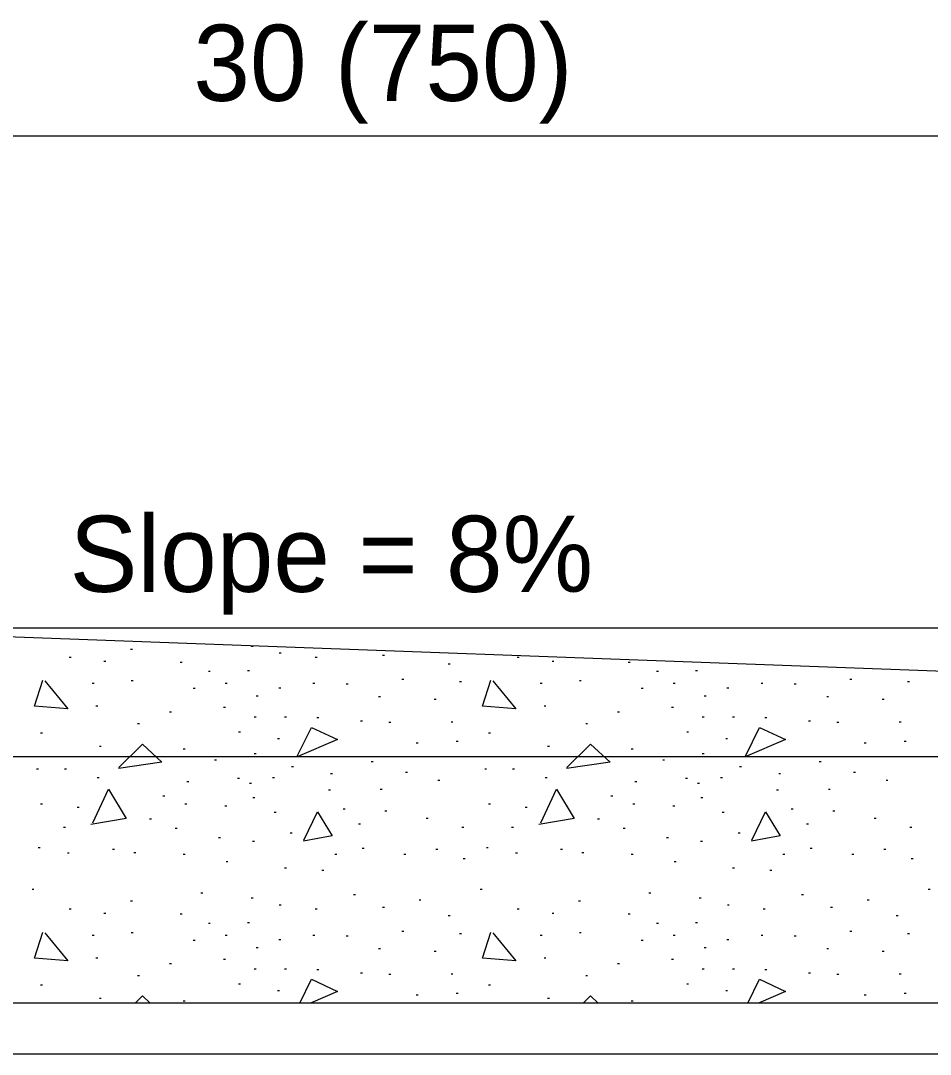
# Model space of a CAD drawing. Extents: x 116921 to 126621, y 61351 to 76334.
# Drawn here: x 118223.8 to 118307.5, y 72519 to 72614.1 of the extents above; entities that cross this region are included whole.
import ezdxf

# ---------------------------------------------------------------- set-up
doc = ezdxf.new("R2010")
doc.units = 0
doc.layers.add('Sheets_General Details', color=7, linetype='Continuous')

msp = doc.modelspace()

# ---------------------------------------------------------------- linework, layer by layer
at = {"layer": 'Sheets_General Details'}
for p, q in [((118200.996, 72603.483), (118314.327, 72603.483)), ((118201.097, 72558.224), (118314.497, 72554.031)), ((118201.097, 72558.224), (118314.497, 72558.224)), ((118233.919, 72556.287), (118234.099, 72556.287)), ((118245.011, 72556.558), (118245.191, 72556.558)), ((118247.604, 72555.939), (118247.784, 72555.939)), ((118228.269, 72555.552), (118228.449, 72555.552)), ((118231.482, 72555.165), (118231.662, 72555.165)), ((118238.485, 72555.088), (118238.665, 72555.088)), ((118250.893, 72555.552), (118251.073, 72555.552)), ((118257.084, 72555.707), (118257.264, 72555.707)), ((118269.466, 72555.552), (118269.646, 72555.552)), ((118272.678, 72555.165), (118272.858, 72555.165)), ((118279.682, 72555.088), (118279.862, 72555.088)), ((118241.077, 72554.236), (118241.257, 72554.236)), ((118244.676, 72554.314), (118244.856, 72554.314)), ((118263.12, 72554.933), (118263.3, 72554.933)), ((118282.274, 72554.236), (118282.454, 72554.236)), ((118285.873, 72554.314), (118286.053, 72554.314)), ((118230.398, 72553.153), (118230.578, 72553.153)), ((118233.996, 72553.385), (118234.176, 72553.385)), ((118242.625, 72553.153), (118242.805, 72553.153)), ((118250.699, 72553.153), (118250.879, 72553.153)), ((118253.757, 72553.075), (118253.937, 72553.075)), ((118258.864, 72553.501), (118259.044, 72553.501)), ((118264.165, 72553.307), (118264.345, 72553.307)), ((118271.595, 72553.153), (118271.775, 72553.153)), ((118275.193, 72553.385), (118275.373, 72553.385)), ((118283.822, 72553.153), (118284.002, 72553.153)), ((118291.896, 72553.153), (118292.076, 72553.153)), ((118294.953, 72553.075), (118295.133, 72553.075)), ((118300.061, 72553.501), (118300.241, 72553.501)), ((118305.362, 72553.307), (118305.542, 72553.307)), ((118239.685, 72552.688), (118239.865, 72552.688)), ((118247.565, 72552.727), (118247.745, 72552.727)), ((118280.882, 72552.688), (118281.062, 72552.688)), ((118288.762, 72552.727), (118288.942, 72552.727)), ((118245.476, 72551.992), (118245.656, 72551.992)), ((118256.736, 72551.914), (118256.916, 72551.914)), ((118261.843, 72551.683), (118262.023, 72551.683)), ((118286.672, 72551.992), (118286.852, 72551.992)), ((118297.932, 72551.914), (118298.112, 72551.914)), ((118303.04, 72551.683), (118303.22, 72551.683)), ((118230.746, 72551.064), (118230.926, 72551.064)), ((118237.518, 72550.522), (118237.698, 72550.522)), ((118242.471, 72550.948), (118242.651, 72550.948)), ((118271.943, 72551.064), (118272.123, 72551.064)), ((118278.714, 72550.522), (118278.894, 72550.522)), ((118283.667, 72550.948), (118283.847, 72550.948)), ((118234.577, 72549.438), (118234.757, 72549.438)), ((118245.282, 72550.057), (118245.462, 72550.057)), ((118248.069, 72550.057), (118248.249, 72550.057)), ((118251.048, 72549.98), (118251.228, 72549.98)), ((118255.072, 72549.67), (118255.252, 72549.67)), ((118257.664, 72549.554), (118257.844, 72549.554)), ((118263.391, 72549.593), (118263.571, 72549.593)), ((118275.773, 72549.438), (118275.953, 72549.438)), ((118286.479, 72550.057), (118286.659, 72550.057)), ((118289.265, 72550.057), (118289.445, 72550.057)), ((118292.244, 72549.98), (118292.424, 72549.98)), ((118296.269, 72549.67), (118296.449, 72549.67)), ((118298.861, 72549.554), (118299.041, 72549.554)), ((118304.588, 72549.593), (118304.768, 72549.593)), ((118225.639, 72548.587), (118225.819, 72548.587)), ((118243.864, 72548.664), (118244.044, 72548.664)), ((118266.835, 72548.587), (118267.015, 72548.587)), ((118285.06, 72548.664), (118285.24, 72548.664)), ((118231.056, 72547.348), (118231.236, 72547.348)), ((118247.449, 72548.045), (118247.629, 72548.045)), ((118260.18, 72547.658), (118260.36, 72547.658)), ((118263.855, 72547.813), (118264.035, 72547.813)), ((118272.252, 72547.348), (118272.432, 72547.348)), ((118288.646, 72548.045), (118288.826, 72548.045)), ((118301.376, 72547.658), (118301.556, 72547.658)), ((118305.052, 72547.813), (118305.232, 72547.813)), ((118178.417, 72546.408), (118314.497, 72546.408)), ((118238.756, 72547.116), (118238.936, 72547.116)), ((118245.282, 72546.691), (118245.462, 72546.691)), ((118279.953, 72547.116), (118280.133, 72547.116)), ((118286.479, 72546.691), (118286.659, 72546.691)), ((118241.658, 72546.11), (118241.838, 72546.11)), ((118248.726, 72545.492), (118248.906, 72545.492)), ((118256.039, 72545.955), (118256.219, 72545.955)), ((118282.854, 72546.11), (118283.034, 72546.11)), ((118289.923, 72545.492), (118290.103, 72545.492)), ((118297.236, 72545.955), (118297.416, 72545.955)), ((118225.29, 72545.26), (118225.47, 72545.26)), ((118227.844, 72545.26), (118228.024, 72545.26)), ((118252.325, 72544.834), (118252.505, 72544.834)), ((118259.212, 72544.95), (118259.392, 72544.95)), ((118266.487, 72545.26), (118266.667, 72545.26)), ((118269.04, 72545.26), (118269.22, 72545.26)), ((118293.521, 72544.834), (118293.701, 72544.834)), ((118300.409, 72544.95), (118300.589, 72544.95)), ((118230.862, 72544.486), (118231.042, 72544.486)), ((118239.105, 72544.099), (118239.285, 72544.099)), ((118243.748, 72544.408), (118243.928, 72544.408)), ((118244.856, 72543.944), (118245.036, 72543.944)), ((118246.985, 72544.486), (118247.165, 72544.486)), ((118262.191, 72544.215), (118262.371, 72544.215)), ((118272.059, 72544.486), (118272.239, 72544.486)), ((118280.301, 72544.099), (118280.481, 72544.099)), ((118284.944, 72544.408), (118285.124, 72544.408)), ((118286.053, 72543.944), (118286.233, 72543.944)), ((118288.182, 72544.486), (118288.362, 72544.486)), ((118303.388, 72544.215), (118303.568, 72544.215)), ((118236.899, 72542.796), (118237.079, 72542.796)), ((118245.166, 72542.641), (118245.346, 72542.641)), ((118252.131, 72543.338), (118252.311, 72543.338)), ((118256.89, 72543.402), (118257.07, 72543.402)), ((118278.095, 72542.796), (118278.275, 72542.796)), ((118286.363, 72542.641), (118286.543, 72542.641)), ((118293.328, 72543.338), (118293.508, 72543.338)), ((118298.087, 72543.402), (118298.267, 72543.402)), ((118225.638, 72542.061), (118225.818, 72542.061)), ((118229.005, 72541.751), (118229.185, 72541.751)), ((118238.911, 72542.061), (118239.091, 72542.061)), ((118242.587, 72541.867), (118242.767, 72541.867)), ((118266.834, 72542.061), (118267.014, 72542.061)), ((118270.201, 72541.751), (118270.381, 72541.751)), ((118280.108, 72542.061), (118280.288, 72542.061)), ((118283.783, 72541.867), (118283.963, 72541.867)), ((118247.14, 72541.287), (118247.32, 72541.287)), ((118253.486, 72541.597), (118253.666, 72541.597)), ((118257.316, 72541.403), (118257.496, 72541.403)), ((118261.109, 72540.746), (118261.289, 72540.746)), ((118288.336, 72541.287), (118288.516, 72541.287)), ((118294.682, 72541.597), (118294.862, 72541.597)), ((118298.513, 72541.403), (118298.693, 72541.403)), ((118302.305, 72540.746), (118302.485, 72540.746)), ((118227.766, 72539.895), (118227.946, 72539.895)), ((118235.66, 72540.669), (118235.84, 72540.669)), ((118238.021, 72539.817), (118238.201, 72539.817)), ((118254.879, 72540.204), (118255.059, 72540.204)), ((118264.397, 72539.895), (118264.577, 72539.895)), ((118268.963, 72539.895), (118269.143, 72539.895)), ((118276.857, 72540.669), (118277.037, 72540.669)), ((118279.218, 72539.817), (118279.398, 72539.817)), ((118296.075, 72540.204), (118296.255, 72540.204)), ((118305.594, 72539.895), (118305.774, 72539.895)), ((118242.006, 72538.966), (118242.186, 72538.966)), ((118248.609, 72539.392), (118248.789, 72539.392)), ((118283.203, 72538.966), (118283.383, 72538.966)), ((118289.806, 72539.392), (118289.986, 72539.392)), ((118225.445, 72538.037), (118225.625, 72538.037)), ((118232.256, 72537.882), (118232.436, 72537.882)), ((118245.127, 72538.618), (118245.307, 72538.618)), ((118255.227, 72537.96), (118255.407, 72537.96)), ((118261.999, 72537.882), (118262.179, 72537.882)), ((118266.642, 72538.037), (118266.822, 72538.037)), ((118273.452, 72537.882), (118273.632, 72537.882)), ((118286.324, 72538.618), (118286.504, 72538.618)), ((118296.424, 72537.96), (118296.604, 72537.96)), ((118303.195, 72537.882), (118303.375, 72537.882)), ((118228.115, 72537.534), (118228.295, 72537.534)), ((118234.228, 72537.573), (118234.408, 72537.573)), ((118238.755, 72537.418), (118238.935, 72537.418)), ((118252.712, 72537.418), (118252.892, 72537.418)), ((118259.058, 72537.418), (118259.238, 72537.418)), ((118264.513, 72537.031), (118264.693, 72537.031)), ((118269.311, 72537.534), (118269.491, 72537.534)), ((118275.425, 72537.573), (118275.605, 72537.573)), ((118279.952, 72537.418), (118280.132, 72537.418)), ((118293.908, 72537.418), (118294.088, 72537.418)), ((118300.254, 72537.418), (118300.434, 72537.418)), ((118305.71, 72537.031), (118305.89, 72537.031)), ((118242.703, 72536.76), (118242.883, 72536.76)), ((118248.069, 72536.179), (118248.249, 72536.179)), ((118251.512, 72535.947), (118251.692, 72535.947)), ((118283.899, 72536.76), (118284.079, 72536.76)), ((118289.265, 72536.179), (118289.445, 72536.179)), ((118292.709, 72535.947), (118292.889, 72535.947)), ((118224.865, 72534.207), (118225.045, 72534.207)), ((118266.061, 72534.207), (118266.241, 72534.207)), ((118307.258, 72534.207), (118307.438, 72534.207)), ((118233.919, 72533.123), (118234.099, 72533.123)), ((118240.381, 72533.858), (118240.561, 72533.858)), ((118245.011, 72533.394), (118245.191, 72533.394)), ((118254.414, 72533.704), (118254.594, 72533.704)), ((118260.451, 72533.239), (118260.631, 72533.239)), ((118275.115, 72533.123), (118275.295, 72533.123)), ((118281.577, 72533.858), (118281.757, 72533.858)), ((118286.208, 72533.394), (118286.388, 72533.394)), ((118295.611, 72533.704), (118295.791, 72533.704)), ((118301.647, 72533.239), (118301.827, 72533.239)), ((118228.269, 72532.388), (118228.449, 72532.388)), ((118247.604, 72532.775), (118247.784, 72532.775)), ((118250.893, 72532.388), (118251.073, 72532.388)), ((118257.084, 72532.543), (118257.264, 72532.543)), ((118269.466, 72532.388), (118269.646, 72532.388)), ((118288.801, 72532.775), (118288.981, 72532.775)), ((118292.089, 72532.388), (118292.269, 72532.388)), ((118298.28, 72532.543), (118298.46, 72532.543)), ((118231.482, 72532.001), (118231.662, 72532.001)), ((118238.485, 72531.923), (118238.665, 72531.923)), ((118263.12, 72531.769), (118263.3, 72531.769)), ((118272.678, 72532.001), (118272.858, 72532.001)), ((118279.682, 72531.923), (118279.862, 72531.923)), ((118304.317, 72531.769), (118304.497, 72531.769)), ((118241.077, 72531.072), (118241.257, 72531.072)), ((118244.676, 72531.149), (118244.856, 72531.149)), ((118258.864, 72530.337), (118259.044, 72530.337)), ((118282.274, 72531.072), (118282.454, 72531.072)), ((118285.873, 72531.149), (118286.053, 72531.149)), ((118300.061, 72530.337), (118300.241, 72530.337)), ((118230.398, 72529.988), (118230.578, 72529.988)), ((118233.996, 72530.221), (118234.176, 72530.221)), ((118239.685, 72529.524), (118239.865, 72529.524)), ((118242.625, 72529.988), (118242.805, 72529.988)), ((118247.565, 72529.563), (118247.745, 72529.563)), ((118250.699, 72529.988), (118250.879, 72529.988)), ((118253.757, 72529.911), (118253.937, 72529.911)), ((118264.165, 72530.143), (118264.345, 72530.143)), ((118271.595, 72529.988), (118271.775, 72529.988)), ((118275.193, 72530.221), (118275.373, 72530.221)), ((118280.882, 72529.524), (118281.062, 72529.524)), ((118283.822, 72529.988), (118284.002, 72529.988)), ((118288.762, 72529.563), (118288.942, 72529.563)), ((118291.896, 72529.988), (118292.076, 72529.988)), ((118294.953, 72529.911), (118295.133, 72529.911)), ((118305.362, 72530.143), (118305.542, 72530.143)), ((118245.476, 72528.827), (118245.656, 72528.827)), ((118256.736, 72528.75), (118256.916, 72528.75)), ((118261.843, 72528.519), (118262.023, 72528.519)), ((118286.672, 72528.827), (118286.852, 72528.827)), ((118297.932, 72528.75), (118298.112, 72528.75)), ((118303.04, 72528.519), (118303.22, 72528.519)), ((118230.746, 72527.899), (118230.926, 72527.899)), ((118242.471, 72527.783), (118242.651, 72527.783)), ((118271.943, 72527.899), (118272.123, 72527.899)), ((118283.667, 72527.783), (118283.847, 72527.783)), ((118237.518, 72527.358), (118237.698, 72527.358)), ((118245.282, 72526.893), (118245.462, 72526.893)), ((118248.069, 72526.893), (118248.249, 72526.893)), ((118251.048, 72526.816), (118251.228, 72526.816)), ((118255.072, 72526.506), (118255.252, 72526.506)), ((118278.714, 72527.358), (118278.894, 72527.358)), ((118286.479, 72526.893), (118286.659, 72526.893)), ((118289.265, 72526.893), (118289.445, 72526.893)), ((118292.244, 72526.816), (118292.424, 72526.816)), ((118296.269, 72526.506), (118296.449, 72526.506)), ((118234.577, 72526.274), (118234.757, 72526.274)), ((118243.864, 72525.5), (118244.044, 72525.5)), ((118257.664, 72526.39), (118257.844, 72526.39)), ((118263.391, 72526.429), (118263.571, 72526.429)), ((118275.773, 72526.274), (118275.953, 72526.274)), ((118285.06, 72525.5), (118285.24, 72525.5)), ((118298.861, 72526.39), (118299.041, 72526.39)), ((118304.588, 72526.429), (118304.768, 72526.429)), ((118225.639, 72525.423), (118225.819, 72525.423)), ((118247.449, 72524.881), (118247.629, 72524.881)), ((118263.855, 72524.649), (118264.035, 72524.649)), ((118266.835, 72525.423), (118267.015, 72525.423)), ((118288.646, 72524.881), (118288.826, 72524.881)), ((118305.052, 72524.649), (118305.232, 72524.649)), ((118343.079, 72523.728), (118172.753, 72523.728)), ((118231.056, 72524.184), (118231.236, 72524.184)), ((118238.756, 72523.952), (118238.936, 72523.952)), ((118260.18, 72524.494), (118260.36, 72524.494)), ((118272.252, 72524.184), (118272.432, 72524.184)), ((118279.953, 72523.952), (118280.133, 72523.952)), ((118301.376, 72524.494), (118301.556, 72524.494)), ((118343.079, 72519.019), (118172.753, 72519.019))]:
    msp.add_line(p, q, dxfattribs=at)
for points in [[(118226.042, 72553.361), (118228.161, 72550.793), (118225.096, 72551.019), (118225.862, 72553.407)], [(118267.239, 72553.361), (118269.357, 72550.793), (118266.293, 72551.019), (118267.059, 72553.407)], [(118249.258, 72546.421), (118250.565, 72549.081), (118252.954, 72547.954), (118249.23, 72546.367)], [(118290.455, 72546.421), (118291.762, 72549.081), (118294.15, 72547.954), (118290.426, 72546.367)], [(118232.847, 72545.386), (118235.01, 72547.548), (118236.813, 72545.881), (118232.808, 72545.295)], [(118274.043, 72545.386), (118276.207, 72547.548), (118278.01, 72545.881), (118274.005, 72545.295)], [(118230.459, 72540.292), (118231.901, 72543.402), (118233.523, 72540.697), (118230.278, 72540.157)], [(118271.656, 72540.292), (118273.098, 72543.402), (118274.719, 72540.697), (118271.475, 72540.157)], [(118249.844, 72538.715), (118251.106, 72541.328), (118252.458, 72539.121), (118249.821, 72538.622)], [(118291.041, 72538.715), (118292.303, 72541.328), (118293.654, 72539.121), (118291.017, 72538.622)], [(118226.042, 72530.197), (118228.161, 72527.629), (118225.096, 72527.854), (118225.862, 72530.243)], [(118267.239, 72530.197), (118269.357, 72527.629), (118266.293, 72527.854), (118267.059, 72530.243)], [(118249.49, 72523.728), (118250.565, 72525.917)], [(118250.565, 72525.917), (118252.954, 72524.79)], [(118290.685, 72523.728), (118291.762, 72525.917)], [(118291.762, 72525.917), (118294.15, 72524.79)], [(118252.954, 72524.79), (118250.463, 72523.729)], [(118294.15, 72524.79), (118291.658, 72523.728)], [(118234.354, 72523.728), (118235.01, 72524.384)], [(118235.01, 72524.384), (118235.721, 72523.728)], [(118275.55, 72523.729), (118276.207, 72524.384)], [(118276.207, 72524.384), (118276.916, 72523.729)]]:
    msp.add_lwpolyline(points, dxfattribs=at)

# ---------------------------------------------------------------- texts
for s, p in [('30 (750)', (118239.7, 72606.687)), ('Slope = 8%', (118228.32, 72561.541))]:
    msp.add_text(s, height=7, dxfattribs=at).set_placement(p)

doc.saveas('drawing.dxf')
